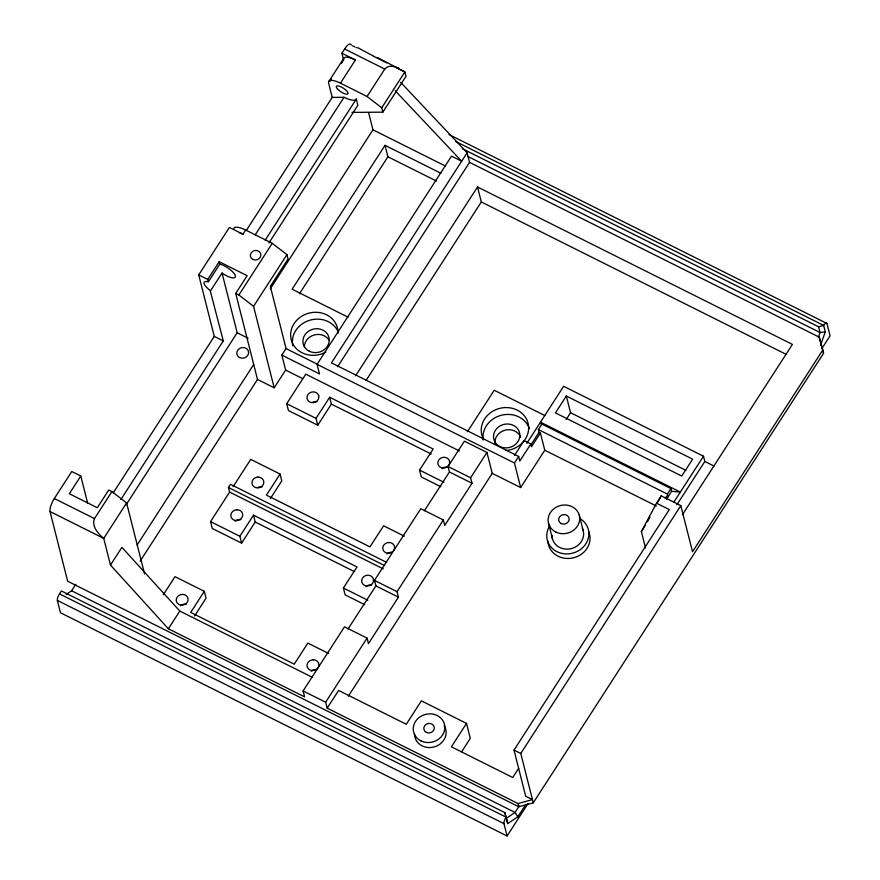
<?xml version="1.0" encoding="UTF-8"?>
<svg xmlns="http://www.w3.org/2000/svg" width="880" height="880" viewBox="0 0 880 880"><rect width="100%" height="100%" fill="white"/><g stroke="black" fill="none" stroke-linecap="round" stroke-linejoin="round"><path stroke-width="1.32" d="M144.562 573.892L126.599 502.931L111.914 491.601L94.479 518.595C91.289 526.306 98.23 533.753 103.719 538.373L110.473 565.081L168.366 628.782L304.601 696.883L303.094 690.943L344.509 626.813L367.07 638.088L368.456 643.577L398.431 597.168L397.034 591.679L443.355 519.959L420.805 508.684L374.484 580.404L375.87 585.893L348.095 628.903M818.334 337.337L820.039 332.519L818.587 326.799L462.352 148.72M820.523 345.312L825.286 331.87L823.658 325.424L455.565 141.416M645.48 547.811L641.366 531.564L656.524 503.206L661.276 495.847L680.823 505.626L692.527 551.76L822.756 350.086L819.181 337.139L469.557 162.36L467.137 152.768L400.653 82.335M647.405 521.818L649.924 517.099M658.119 501.754L661.276 495.847M351.978 112.398L382.855 112.156L381.755 107.811L404.888 71.94L377.443 57.541M822.756 350.086L823.57 353.287L533.269 802.824L518.793 806.751L67.672 581.24L50.028 511.533A10.604 3.267 -63.4 0 1 54.329 498.531L71.764 471.526L80.784 476.036L87.736 503.503M113.3 492.756L214.28 336.391L198.726 274.912L229.372 227.447L242.913 234.212L245.63 229.999L272.25 243.298L286.946 254.639L288.046 258.984L270.336 286.407L286.055 348.568L281.842 355.102L285.626 370.073L274.186 387.794L257.488 379.456L235.719 293.403L247.159 275.693L219.186 261.701L207.746 279.422L207.933 281.699A11.66 3.74 32.9 0 0 210.133 290.411L223.3 340.901L120.846 499.565M246.301 230.45L332.222 97.394L328.647 83.27A15.906 5.093 32.9 0 1 340.45 83.171L355.432 59.972A15.906 5.093 32.9 0 0 343.64 60.06L341.902 53.207L344.63 48.983A10.604 3.267 -63.4 0 1 351.23 45.122M328.658 81.719L343.651 58.52M330.077 81.059L331.507 78.848M341.495 63.371L342.925 61.16M80.784 476.036L69.344 493.757L97.306 507.738L108.757 490.017L111.914 491.601M208.362 281.831L219.802 264.11L219.186 261.701M210.606 290.73L222.057 273.009L224.092 274.395A11.66 3.74 32.9 0 0 235.367 275.781A11.66 3.74 32.9 0 0 221.639 264.682L219.802 264.11M255.134 234.949L344.025 97.306A16.863 5.401 32.9 0 0 355.531 99.88L356.301 99.077L357.863 105.281L268.972 242.935M265.188 240.174L356.301 99.077M235.719 293.403L238.876 294.987L272.25 243.298M340.45 83.171L367.07 96.481L384.78 69.058C388.157 64.691 394.581 66.308 398.871 68.266M527.923 803.726L507.089 836L60.467 612.744L57.354 600.402A5.302 1.639 -63.4 0 1 59.499 593.89L61.402 590.942L504.856 812.625L507.738 823.603L517.88 816.739L525.943 804.243M126.599 502.931L103.719 538.373L50.028 511.533M274.186 387.794L253.561 306.328L286.946 254.639M126.093 504.801L237.171 332.783L222.057 273.009M66.132 594.451L71.588 590.755L75.746 584.309M382.855 112.156L406.01 76.296L404.888 71.94L396.451 67.727M270.259 288.86L372.966 129.822L368.632 112.695M110.473 565.081L121.913 547.36L179.806 611.061L312.367 677.325M440.935 173.294L385.022 145.343L292.116 289.212L348.029 317.163M137.137 544.995L253.704 364.485M299.464 293.733L387.915 156.772L385.022 145.343M140.173 561.11L257.488 379.456M364.683 604.659L345.136 594.88L343.398 588.027L357.027 566.929L253.495 515.174L255.222 522.027L241.604 543.125L212.278 528.473L210.551 521.609L229.614 492.085L228.459 487.509L230.505 484.341L386.54 562.342M163.251 594.847L174.988 576.675L204.314 591.327L206.052 598.191L194.579 615.956M233.134 486.64L250.734 459.382L280.06 474.045L281.787 480.898L270.325 498.663M440.836 486.728L421.289 476.96L419.551 470.107L433.18 449.009L329.648 397.254L331.375 404.107L317.757 425.205L288.431 410.542L286.693 403.689L305.767 374.154L459.349 450.934M281.842 355.102L319.506 373.934L317.075 364.342L451.539 156.123L461.681 161.205L395.208 90.772M467.137 152.768L331.452 362.868L518.672 456.456L519.827 461.032L530.86 443.949L524.095 440.561L514.525 455.367M168.366 628.782L179.806 611.061M337.612 366.696L469.557 162.36M204.314 591.327L190.696 612.425L294.228 664.18L307.846 643.082L328.614 653.466M241.604 543.125L239.866 536.272L253.495 515.174M280.06 474.045L266.431 495.132L369.963 546.887L383.592 525.8L404.36 536.184M317.757 425.205L316.019 418.352L329.648 397.254M355.641 375.738L477.521 186.989L792.407 344.399L682.418 514.734M366.113 380.347L481.316 201.96L477.521 186.989M467.467 431.662L494.219 390.247L544.742 415.503M424.402 510.741L449.438 471.977L448.041 466.488L464.398 441.177L486.948 452.452L492.239 473.363L348.359 696.179M656.524 503.206L669.306 509.597L514.008 750.079L525.69 796.246L532.455 799.623L517.99 803.55L327.162 708.158L325.655 702.218L367.07 638.088M443.355 519.959L444.741 525.437L471.988 483.252L470.602 477.763L486.948 452.452M327.162 708.158L338.602 690.437L406.274 724.273L421.388 700.854L466.51 723.404L470.294 738.375L461.648 751.751M526.801 443.355L563.64 386.309L703.494 456.225L704.825 461.472L676.852 504.79M492.239 473.363L520.663 487.564L514.448 463.001L518.672 456.456M530.937 444.873L539.055 432.3L538.362 429.561L541.904 424.072L670.923 488.565L671.616 491.315L666.6 499.081M539.055 432.3L540.408 432.971L531.553 446.688L530.86 443.949M566.324 396.022L555.423 412.896L681.736 476.047L692.637 459.162L566.324 396.022L570.548 412.709L566.181 419.452M520.663 487.564L544.775 450.23L540.408 432.971M466.51 723.404L451.385 746.823L512.732 777.491L518.683 768.284M641.366 531.564L645.458 525.228M665.247 498.399L666.721 496.122L668.074 496.793L667.381 494.054L670.923 488.565M673.849 502.117L703.494 456.225M533.269 802.824L520.773 753.467L680.823 505.626M519.211 805.992L515.042 812.438L506.308 818.345L507.738 823.603M821.898 348.502L830.082 335.83L826.958 323.488L449.053 134.574M355.982 47.498L358.127 47.883L373.274 55.99M818.587 326.799L823.658 325.424A5.302 1.639 -63.4 0 1 826.958 323.488M391.292 552.222L389.752 552.453A5.962 5.346 -14.2 0 0 387.068 553.927M825.286 331.87L820.039 332.519L467.489 156.288M332.222 97.394L344.025 97.306M671.616 491.315L680.339 492.085L540.485 422.169L541.541 424.49M352.418 45.716L354.794 46.904M373.549 56.276L386.804 62.898M344.63 48.983L384.78 69.058M341.902 53.207L355.432 59.972M372.966 129.822L445.467 166.067M481.316 201.96L786.401 354.475M387.915 156.772L436.535 181.071M704.825 461.472L714.01 466.07M570.548 412.709L685.828 470.327M538.362 429.561L667.381 494.054M198.726 274.912L207.746 279.422M544.775 450.23L656.37 506.022M286.055 348.568L317.658 364.364M317.075 364.342L514.448 463.001M237.171 332.783L248.116 338.25M285.626 370.073L302.643 378.587M214.28 336.391L223.3 340.901M331.375 404.107L431.255 454.036M448.041 466.488L470.602 477.763M449.438 471.977L471.988 483.252M286.693 403.689L316.019 418.352M419.551 470.107L443.993 482.317M228.459 487.509L384.494 565.51M229.614 492.085L383.196 568.854M374.484 580.404L397.034 591.679M255.222 522.027L353.892 571.351M375.87 585.893L398.431 597.168M210.551 521.609L239.866 536.272M343.398 588.027L367.84 600.237M54.329 498.531L94.479 518.595M514.008 750.079L520.773 753.467M303.094 690.943L325.655 702.218M71.588 590.755L515.042 812.438L517.88 816.739M59.499 593.89L506.11 817.157A5.302 1.639 -63.4 0 0 503.965 823.658L507.089 836M57.354 600.402L503.965 823.658M367.07 96.481L381.755 107.811M238.876 294.987L253.561 306.328M823.57 353.287L819.181 337.139M579.271 515.185L583.176 530.607M548.57 523.512L552.475 538.945M517.99 803.55L518.793 806.751M504.856 812.625L506.308 818.345M582.274 528.286A15.906 14.245 -14.2 0 1 570.944 548.68A15.906 14.245 -14.2 0 1 552.013 535.249M444.169 725.648A15.906 14.245 -14.2 0 1 434.115 746.955A15.906 14.245 -14.2 0 1 414.513 733.689M442.101 468.699A5.962 5.346 -14.2 0 1 447.854 467.137M312.521 402.413A5.962 5.346 -14.2 0 1 317.031 401.742M257.488 487.63A5.962 5.346 -14.2 0 1 258.929 487.058L260.469 486.827A5.962 5.346 -14.2 0 1 261.998 486.959M365.948 586.619A5.962 5.346 -14.2 0 1 371.701 585.057M311.322 671.22A5.962 5.346 -14.2 0 1 314.006 669.746L315.546 669.515A5.962 5.346 -14.2 0 1 317.075 669.658M180.499 605.814A5.962 5.346 -14.2 0 1 183.183 604.34L184.723 604.12A5.962 5.346 -14.2 0 1 186.252 604.252M235.125 521.224A5.962 5.346 -14.2 0 1 237.809 519.75L239.349 519.519A5.962 5.346 -14.2 0 1 240.878 519.662M588.61 531.454A21.208 18.997 -14.2 0 1 573.353 557.832A21.208 18.997 -14.2 0 1 547.921 541.222M579.876 518.529A21.208 18.997 -14.2 0 1 585.376 544.522A21.208 18.997 -14.2 0 1 556.534 551.452A21.208 18.997 -14.2 0 1 549.78 525.756M325.787 352.088A23.859 21.373 -14.2 0 1 291.896 341.825A23.859 21.373 -14.2 0 1 310.684 312.741A23.859 21.373 -14.2 0 1 338.052 333.102M483.604 439.494A23.859 21.373 -14.2 0 1 497.662 408.969A23.859 21.373 -14.2 0 1 528.308 424.292A23.859 21.373 -14.2 0 1 505.703 450.538M495.099 444.125A13.255 11.869 -14.2 0 1 504.966 430.21A13.255 11.869 -14.2 0 1 520.586 437.206M483.186 440.011A23.859 21.373 -14.2 0 1 501.6 415.184A23.859 21.373 -14.2 0 1 529.375 428.626M304.348 346.764A13.255 11.869 -14.2 0 1 314.358 334.928A13.255 11.869 -14.2 0 1 329.054 340.065M292.787 345.829A23.859 21.373 -14.2 0 1 309.782 320.232A23.859 21.373 -14.2 0 1 338.382 332.299M233.849 228.547A15.906 5.093 32.9 0 1 245.63 229.999M239.47 232.705A15.906 5.093 32.9 0 1 242.913 234.212M258.005 477.114L256.465 477.345A5.962 5.346 -14.2 0 0 251.999 483.373A5.962 5.346 -14.2 0 0 257.774 487.872L259.314 487.641A5.962 5.346 -14.2 0 0 263.78 481.613A5.962 5.346 -14.2 0 0 258.005 477.114M236.896 509.806L235.356 510.037A5.962 5.346 -14.2 0 0 230.879 516.065A5.962 5.346 -14.2 0 0 236.654 520.564L238.194 520.344A5.962 5.346 -14.2 0 0 242.671 514.316A5.962 5.346 -14.2 0 0 236.896 509.806M388.828 542.509L387.299 542.74A5.962 5.346 -14.2 0 0 382.822 548.768A5.962 5.346 -14.2 0 0 388.597 553.267L390.137 553.047A5.962 5.346 -14.2 0 0 394.603 547.019A5.962 5.346 -14.2 0 0 388.828 542.509M182.259 594.407L180.73 594.638A5.962 5.346 -14.2 0 0 176.253 600.655A5.962 5.346 -14.2 0 0 182.028 605.165L183.568 604.934A5.962 5.346 -14.2 0 0 188.034 598.906A5.962 5.346 -14.2 0 0 182.259 594.407M313.093 659.802L311.553 660.033A5.962 5.346 -14.2 0 0 307.076 666.061A5.962 5.346 -14.2 0 0 312.851 670.56L314.391 670.329A5.962 5.346 -14.2 0 0 318.868 664.301A5.962 5.346 -14.2 0 0 313.093 659.802M449.504 461.109L448.943 459.822A5.962 5.346 -14.2 0 0 441.595 457.765A5.962 5.346 -14.2 0 0 437.998 464.233L438.559 465.509A5.962 5.346 -14.2 0 0 445.907 467.566A5.962 5.346 -14.2 0 0 449.504 461.109M318.681 395.703L318.12 394.427A5.962 5.346 -14.2 0 0 310.761 392.37A5.962 5.346 -14.2 0 0 307.164 398.827L307.736 400.114A5.962 5.346 -14.2 0 0 315.084 402.171A5.962 5.346 -14.2 0 0 318.681 395.703M373.362 579.029L372.79 577.742A5.962 5.346 -14.2 0 0 365.442 575.685A5.962 5.346 -14.2 0 0 361.845 582.153L362.406 583.429A5.962 5.346 -14.2 0 0 369.765 585.497A5.962 5.346 -14.2 0 0 373.362 579.029M555.742 532.004A15.906 14.245 -14.2 0 0 579.722 518.881A15.906 14.245 -14.2 0 0 556.281 507.166A15.906 14.245 -14.2 0 0 555.742 532.004M420.882 740.85A15.906 14.245 -14.2 0 0 444.862 727.727A15.906 14.245 -14.2 0 0 421.421 716.012A15.906 14.245 -14.2 0 0 420.882 740.85M561.198 523.567A5.302 4.752 -14.2 0 0 569.184 519.2A5.302 4.752 -14.2 0 0 561.374 515.284A5.302 4.752 -14.2 0 0 561.198 523.567M426.327 732.413A5.302 4.752 -14.2 0 0 434.324 728.035A5.302 4.752 -14.2 0 0 426.514 724.13A5.302 4.752 -14.2 0 0 426.327 732.413M499.862 446.49A13.255 11.869 -14.2 0 0 519.849 435.556A13.255 11.869 -14.2 0 0 500.313 425.788A13.255 11.869 -14.2 0 0 499.862 446.49M309.265 351.208A13.255 11.869 -14.2 0 0 329.252 340.274A13.255 11.869 -14.2 0 0 309.716 330.506A13.255 11.869 -14.2 0 0 309.265 351.208M337.48 88.979A6.897 2.211 32.9 0 0 347.644 94.05A6.897 2.211 32.9 0 0 341.429 87.054A6.897 2.211 32.9 0 0 337.48 88.979M252.879 259.435A5.302 4.752 -14.2 0 0 260.876 255.057A5.302 4.752 -14.2 0 0 253.066 251.152A5.302 4.752 -14.2 0 0 252.879 259.435M239.646 357.599A5.962 5.346 -14.2 0 0 248.644 352.671A5.962 5.346 -14.2 0 0 239.855 348.282A5.962 5.346 -14.2 0 0 239.646 357.599"/></g></svg>
